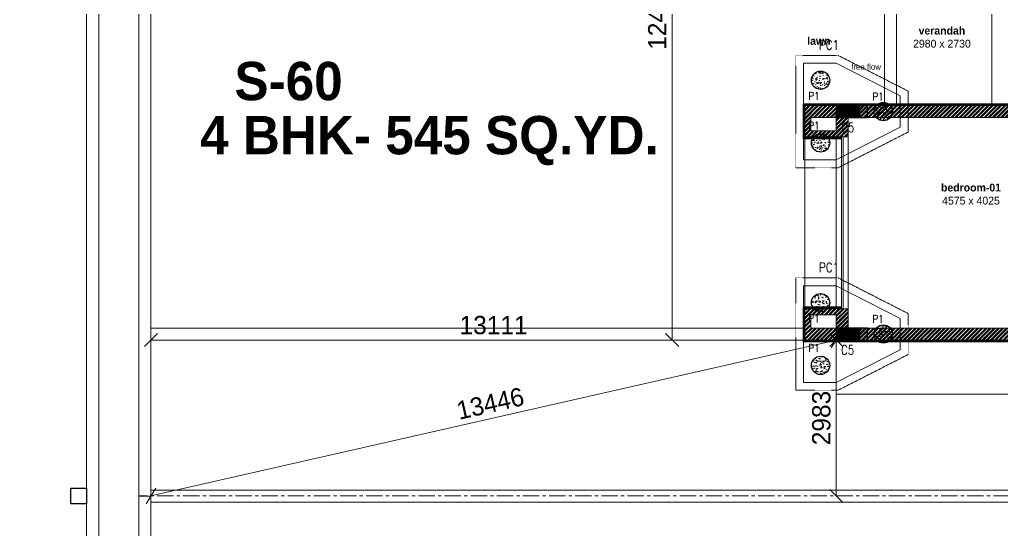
# Model space of a CAD drawing. Header units: metres. Extents: x 5205117 to 5948571, y 646915 to 1143748.
# Drawn here: x 5667906 to 5686707, y 805580 to 815349 of the extents above; entities that cross this region are included whole.
import ezdxf

# ---------------------------------------------------------------- set-up
doc = ezdxf.new("R2010")
doc.units = ezdxf.units.M
doc.header["$MEASUREMENT"] = 0
doc.header["$PDMODE"] = 35
doc.header["$PDSIZE"] = 10
for name, pattern in [('CENTER', [2, 1.25, -0.25, 0.25, -0.25]), ('DASHED', [0.75, 0.5, -0.25]), ('DOT2', [0.125, 0, -0.125]), ('HIDDEN', [0.375, 0.25, -0.125])]:
    doc.linetypes.add(name, pattern=pattern)
doc.layers.get('0').update_dxf_attribs({"color": 1, "linetype": 'DASHED', "lineweight": 30})
for name, color, linetype, lineweight in [('A -Text-2', 203, 'Continuous', 0), ('A-Center line', 1, 'CENTER', 9), ('A-Elevation 1', 4, 'Continuous', 13), ('A-Elevation 2', 163, 'Continuous', 9), ('A-Elevation 3', 251, 'Continuous', 5), ('A-R.C.C.', 190, 'Continuous', 30), ('dim start point', 10, 'Continuous', 0), ('PLOT', 7, 'Continuous', 5), ('road', 7, 'Continuous', 9), ('road ht', 8, 'Continuous', 5), ('S-COLUMN & WALL', 5, 'Continuous', 30), ('S-COLUMN_H', 250, 'Continuous', 0), ('S-FOUND-EXCAVATION', 253, 'HIDDEN', 0), ('S-FOUND-FOOTING', 7, 'Continuous', 15), ('S-PILE', 96, 'Continuous', 30), ('S-TEXT COL.', 1, 'Continuous', 0), ('S-TEXT PILE', 7, 'Continuous', 0)]:
    doc.layers.add(name, color=color, linetype=linetype, lineweight=lineweight)
doc.layers.add('A-GF', color=8, linetype='Continuous', lineweight=0, transparency=0.5)
doc.styles.add('CENTURY GOTHIC', font='GOTHIC.TTF')
doc.styles.add('SETU 1', font='romans.shx', dxfattribs={"width": 0.8})
doc.styles.get("Standard").update_dxf_attribs({"font": 'GOTHIC.TTF'})
doc.dimstyles.get("Standard").update_dxf_attribs({"dimtxt": 2, "dimasz": 1, "dimexe": 0, "dimexo": 0, "dimgap": 0.1, "dimtad": 1, "dimdsep": 46, "dimtxsty": 'Standard', "dimblk": 'OBLIQUE', "dimcen": 0.1, "dimclrd": 256, "dimclre": 256, "dimclrt": 256, "dimadec": 0, "dimazin": 0, "dimtfac": 1, "dimtofl": 0, "dimtmove": 1, "dimatfit": 2, "dimldrblk": 'OPEN90', "dimfxl": 1, "dimtolj": 1, "dimtzin": 0, "dimlwd": -1, "dimlwe": -1, "dimarcsym": 0})

# ---------------------------------------------------------------- blocks, each defined once
blk = doc.blocks.new('A$C25B54C7F')
at = {"layer": 'A-Elevation 1', "ltscale": 5}
blk.add_line((157293.5764721159, 3857.986869927496), (157293.5771468963, 4087.986869929358), dxfattribs=at)
blk.add_lwpolyline([(172483.5764722191, 4087.986869929358), (142103.5754959909, 4087.986869929358), (142103.5741464307, 3857.986869927496), (172483.5764722191, 3857.986869927496)], close=True, dxfattribs=at)
at = {"layer": 'A-Elevation 2', "ltscale": 5}
for p, q in [((157178.5764721166, -5.735138300806284), (157178.5764721159, 3857.986869921908)), ((157408.5764721166, -5.735138300806284), (157408.5764721159, 3857.986869921908))]:
    blk.add_line(p, q, dxfattribs=at)
at = {"layer": 'A-Elevation 3'}
for points in [[(172483.5764721151, 4087.986869929358), (172483.5764721151, 15187.98686992005), (171273.5764721154, 15187.98686992005), (171273.5764721154, 5087.986869929358), (143313.5764721159, 5087.986869929358), (143313.5764721159, 15187.98686992005), (142103.5764721161, 15187.98686992005), (142103.5764721161, 4087.986869929358)], [(172253.5764721151, 4087.986869929358), (172253.5764721151, 14957.98686992191), (171503.5764721154, 14957.98686992191), (171503.5764721154, 4857.986869927496), (143083.5764721159, 4857.986869927496), (143083.5764721159, 14957.98686992191), (142333.5764721159, 14957.98686992191), (142333.5764721159, 4087.986869929358)]]:
    blk.add_lwpolyline(points, dxfattribs=at)
at = {"layer": 'A-R.C.C.', "ltscale": 5}
blk.add_lwpolyline([(157143.5764721157, 5087.986869929358), (157143.5764721157, 5387.986869929358), (157443.5764721156, 5387.986869929358), (157443.5764721156, 5087.986869929358)], close=True, dxfattribs=at)
blk = doc.blocks.new('P2')
at = {"layer": 'S-PILE', "lineweight": 0}
h = blk.add_hatch(dxfattribs=at)
h.set_pattern_fill('AR-CONC', color=256, scale=20)
h.set_pattern_definition([(49.99999999999999, (0, 0), (143.4520365201507, -12.55042699651902), [15, -165]), (355, (0, 0), (-27.7502667226, 150.4384267400024), [12, -132]), (100.45144446, (11.9543362, -1.0458688), (115.7017693454224, 137.8879981937259), [12.7480384, -140.2284224]), (46.18420000000001, (0, 40), (213.4482661343145, -33.10385615861531), [22.5, -247.5]), (96.63563549, (17.787349, 37.2413386), (186.9323891348457, 194.8237201549101), [19.1220684, -210.342752]), (351.1841639899999, (0, 40), (186.9323890109546, 194.823720053998), [18, -198.0000002]), (21, (20, 30), (119.3814104236923, -80.52377813306776), [15, -165]), (326.0000000000001, (20, 30), (48.66306638431634, 145.0300090093706), [12, -132]), (71.45144474, (29.9484508, 23.2896852), (168.0444753459942, 64.50623056127077), [12.748038, -140.2284224]), (37.50000000000001, (0, 0), (2.431971063458134, 66.5787707662623), [0, -130.4, 0, -134, 0, -132.5]), (7.499999999999999, (0, 0), (52.61390748842972, 78.88234237647205), [0, -76.39999999999999, 0, -127.4, 0, -50.5]), (327.5, (-44.6, 0), (106.7644872344818, -4.510974346875951), [0, -50, 0, -156, 0, -207]), (317.5, (-64.6, 0), (116.6372338684772, 20.02099646646354), [0, -65, 0, -103.6, 0, -147])])
edge = h.paths.add_edge_path()
edge.add_arc((0, 0), 175, 0, 360)
at = {"layer": 'S-PILE'}
blk.add_circle((0, 0), 175, dxfattribs=at)
blk = doc.blocks.new('_Oblique')
at = {"color": 0, "linetype": 'ByBlock', "lineweight": -2}
blk.add_line((-0.5, -0.5), (0.5, 0.5), dxfattribs=at)
blk = doc.blocks.new('*D266')
at = {"layer": 'Defpoints', "color": 0, "ltscale": 5, "transparency": 16777216}
for p in [(5683528.693550555, 809220.2669085833), (5683528.693550559, 806237.5943430507), (5683564.304656968, 806237.5943430507)]:
    blk.add_point(p, dxfattribs=at)
at = {"layer": 'dim start point', "linetype": 'DOT2', "ltscale": 5, "transparency": 16777216}
for p, q in [((5683528.693550555, 809220.2669085833), (5683528.693550559, 809220.2669085833)), ((5683564.304656968, 806237.5943430507), (5683528.693550559, 806237.5943430507))]:
    blk.add_line(p, q, dxfattribs=at)
at = {"layer": 'dim start point', "color": 1, "ltscale": 5, "transparency": 16777216}
blk.add_line((5683528.693550559, 809220.2669085833), (5683528.693550559, 806237.5943430507), dxfattribs=at)
at = {"layer": 'dim start point', "color": 1, "ltscale": 5, "transparency": 16777216, "xscale": 250, "yscale": 250, "zscale": 250}
for p, rotation in [((5683528.693550559, 809220.2669085833), 90), ((5683528.693550559, 806237.5943430507), 270)]:
    blk.add_blockref('_Oblique', p, dxfattribs=dict(at, rotation=rotation))
at = {"layer": 'dim start point', "color": 1, "ltscale": 5, "transparency": 16777216, "insert": (5683244.890015548, 807728.9306258152), "char_height": 350, "attachment_point": 5, "rotation": 90}
blk.add_mtext('\\A1;2983', dxfattribs=at)
blk = doc.blocks.new('_Open90')
at = {"color": 0, "linetype": 'ByBlock', "lineweight": -2}
for p, q in [((0, 0), (-1, 0)), ((-0.5, 0.5), (0, 0)), ((0, 0), (-0.5, -0.5))]:
    blk.add_line(p, q, dxfattribs=at)
blk = doc.blocks.new('*D267')
at = {"layer": 'Defpoints', "color": 0, "ltscale": 5, "transparency": 16777216}
for p in [(5683528.693550557, 809220.2669085818), (5670418.086503473, 806237.59434305), (5670418.086503473, 806237.5943430502)]:
    blk.add_point(p, dxfattribs=at)
at = {"layer": 'road ht', "color": 1, "ltscale": 5, "transparency": 16777216}
blk.add_line((5683528.693550557, 809220.2669085818), (5670418.086503473, 806237.5943430502), dxfattribs=at)
at = {"layer": 'road ht', "linetype": 'DOT2', "ltscale": 5, "transparency": 16777216}
blk.add_line((5670418.086503473, 806237.59434305), (5670418.086503473, 806237.5943430502), dxfattribs=at)
at = {"layer": 'road ht', "color": 1, "ltscale": 5, "transparency": 16777216, "xscale": 250, "yscale": 250, "zscale": 250}
for p, rotation in [((5683528.693550557, 809220.2669085818), 12.81668696617221), ((5670418.086503473, 806237.5943430502), 192.8166869661723)]:
    blk.add_blockref('_Oblique', p, dxfattribs=dict(at, rotation=rotation))
at = {"layer": 'road ht', "color": 1, "ltscale": 5, "transparency": 16777216, "insert": (5676910.433181277, 808005.6631357585), "char_height": 350, "attachment_point": 5, "rotation": 12.81668696617225}
blk.add_mtext('\\A1;13446', dxfattribs=at)
blk = doc.blocks.new('*D268')
at = {"layer": 'Defpoints', "color": 0, "ltscale": 5, "transparency": 16777216}
for p in [(5670418.086503474, 809367.5541233638), (5670418.086503474, 809220.2669085817), (5683528.693550553, 809367.5541233638)]:
    blk.add_point(p, dxfattribs=at)
at = {"layer": 'road ht', "linetype": 'DOT2', "ltscale": 5, "transparency": 16777216}
for p, q in [((5670418.086503474, 809367.5541233638), (5670418.086503474, 809220.2669085817)), ((5683528.693550553, 809367.5541233638), (5683528.693550553, 809220.2669085817))]:
    blk.add_line(p, q, dxfattribs=at)
at = {"layer": 'road ht', "color": 1, "ltscale": 5, "transparency": 16777216}
blk.add_line((5683528.693550553, 809220.2669085817), (5670418.086503474, 809220.2669085817), dxfattribs=at)
at = {"layer": 'road ht', "color": 1, "ltscale": 5, "transparency": 16777216, "xscale": 250, "yscale": 250, "zscale": 250, "rotation": 180}
blk.add_blockref('_Oblique', (5670418.086503474, 809220.2669085817), dxfattribs=at)
at = {"layer": 'road ht', "color": 1, "ltscale": 5, "transparency": 16777216, "xscale": 250, "yscale": 250, "zscale": 250}
blk.add_blockref('_Oblique', (5683528.693550553, 809220.2669085817), dxfattribs=at)
at = {"layer": 'road ht', "color": 1, "ltscale": 5, "transparency": 16777216, "insert": (5676973.390027014, 809504.0704435919), "char_height": 350, "attachment_point": 5}
blk.add_mtext('\\A1;13111', dxfattribs=at)
blk = doc.blocks.new('*D272')
at = {"layer": 'Defpoints', "color": 0, "ltscale": 5, "transparency": 16777216}
for p in [(5683528.693550553, 809293.9105159728), (5710283.693550553, 809370.2669085823), (5710283.693550553, 808184.6789096133)]:
    blk.add_point(p, dxfattribs=at)
at = {"layer": 'road ht', "linetype": 'DOT2', "ltscale": 5, "transparency": 16777216}
for p, q in [((5683528.693550553, 809293.9105159728), (5683528.693550553, 808184.6789096133)), ((5710283.693550553, 809370.2669085823), (5710283.693550553, 808184.6789096133))]:
    blk.add_line(p, q, dxfattribs=at)
at = {"layer": 'road ht', "ltscale": 5, "transparency": 16777216}
blk.add_line((5683528.693550553, 808184.6789096133), (5710283.693550553, 808184.6789096133), dxfattribs=at)
at = {"layer": 'road ht', "ltscale": 5, "transparency": 16777216, "rotation": 180}
blk.add_blockref('_Oblique', (5683528.693550553, 808184.6789096133), dxfattribs=at)
at = {"layer": 'road ht', "ltscale": 5, "transparency": 16777216}
blk.add_blockref('_Oblique', (5710283.693550553, 808184.6789096133), dxfattribs=at)
at = {"layer": 'road ht', "ltscale": 5, "transparency": 16777216, "insert": (5696906.193550553, 808289.8095010477), "char_height": 200, "attachment_point": 5}
blk.add_mtext('\\A1;26755', dxfattribs=at)
blk = doc.blocks.new('*D314')
at = {"layer": 'Defpoints', "color": 0, "ltscale": 5, "transparency": 16777216}
for p in [(5679084.782002391, 821625.2669085821), (5680390.531784695, 821625.2669085821), (5679084.782002391, 809220.2669085822)]:
    blk.add_point(p, dxfattribs=at)
at = {"layer": 'road ht', "linetype": 'DOT2', "ltscale": 5, "transparency": 16777216}
for p, q in [((5679084.782002391, 821625.2669085821), (5680390.531784695, 821625.2669085821)), ((5679084.782002391, 809220.2669085822), (5680390.531784695, 809220.2669085822))]:
    blk.add_line(p, q, dxfattribs=at)
at = {"layer": 'road ht', "color": 1, "ltscale": 5, "transparency": 16777216}
blk.add_line((5680390.531784695, 809220.2669085822), (5680390.531784695, 821625.2669085821), dxfattribs=at)
at = {"layer": 'road ht', "color": 1, "ltscale": 5, "transparency": 16777216, "xscale": 250, "yscale": 250, "zscale": 250}
for p, rotation in [((5680390.531784695, 821625.2669085821), 90), ((5680390.531784695, 809220.2669085822), 270)]:
    blk.add_blockref('_Oblique', p, dxfattribs=dict(at, rotation=rotation))
at = {"layer": 'road ht', "color": 1, "ltscale": 5, "transparency": 16777216, "insert": (5680106.728249684, 815422.7669085803), "char_height": 350, "attachment_point": 5, "rotation": 90}
blk.add_mtext('\\A1;12405', dxfattribs=at)

msp = doc.modelspace()

# ---------------------------------------------------------------- hatches: boundary and pattern name
at = {"layer": 'A-GF', "ltscale": 5}
h = msp.add_hatch(dxfattribs=at)
h.set_pattern_fill('ANSI32', color=256, scale=150)
h.set_pattern_definition([(45, (2381980.782395632, 499763.4605104462), (-39.77475644174329, 39.7747564417433), []), (45, (2382007.298899882, 499763.4605104462), (-39.77475644174329, 39.7747564417433), [])])
h.paths.add_polyline_path([(5713728.693550553, 818510.2669085816), (5708828.693550552, 818510.2669085817), (5708828.693550552, 817910.2669085817), (5713728.693550553, 817910.2669085816)])
h.paths.add_polyline_path([(5709058.693550552, 818280.2669085817), (5709058.693550552, 818140.2669085817), (5713498.693550553, 818140.2669085816), (5713498.693550553, 818280.2669085816)], flags=16)
h.paths.add_polyline_path([(5710768.693550553, 813220.2669085817), (5710283.693550553, 813220.2669085817), (5710283.693550553, 813475.2669085817), (5710768.693550553, 813475.2669085817)], flags=16)
h.paths.add_polyline_path([(5708298.693550552, 818280.2669085817), (5701273.693550552, 818280.2669085817), (5701273.693550553, 819525.2669085816), (5701503.693550553, 819525.2669085816), (5701503.693550552, 818510.2669085817), (5704338.693550552, 818510.2669085816), (5704338.693550553, 819525.2669085816), (5704938.693550553, 819525.2669085816), (5704938.693550552, 818510.2669085817), (5708528.693550552, 818510.2669085817), (5708528.693550552, 817910.2669085817), (5708298.693550552, 817910.2669085817)])
h.paths.add_polyline_path([(5698318.693550552, 818510.2669085817), (5698318.693550552, 816435.2669085817), (5699148.693550552, 816435.2669085817), (5699148.693550552, 818510.2669085817)])
h.paths.add_polyline_path([(5698918.693550552, 816550.2669085817), (5698918.693550552, 818280.2669085817), (5698433.693550552, 818280.2669085817), (5698433.693550552, 816550.2669085817)], flags=16)
h.paths.add_polyline_path([(5710768.693550553, 809705.2669085815), (5710283.693550553, 809705.2669085815), (5710283.693550553, 809450.2669085815), (5710768.693550553, 809450.2669085815)], flags=16)
h.paths.add_polyline_path([(5710053.693550553, 813105.2669085817), (5710883.693550553, 813105.2669085817), (5710883.693550553, 813705.2669085817), (5707848.693550553, 813705.2669085817), (5707848.693550553, 813475.2669085817), (5710053.693550553, 813475.2669085817)])
h.paths.add_polyline_path([(5701273.693550552, 821395.2669085816), (5698548.693550552, 821395.2669085816), (5698548.693550552, 821140.2669085816), (5701273.693550552, 821140.2669085816)], flags=16)
h.paths.add_polyline_path([(5704823.693550552, 818510.2669085817), (5704823.693550553, 819295.2669085816), (5704568.693550553, 819295.2669085816), (5704568.693550552, 818510.2669085817)], flags=16)
h.paths.add_polyline_path([(5704938.693550552, 821625.2669085816), (5704938.693550552, 821025.2669085816), (5704338.693550552, 821025.2669085816), (5704338.693550552, 821625.2669085816)])
h.paths.add_polyline_path([(5690388.693550552, 821140.2669085816), (5690388.693550552, 821395.2669085816), (5689903.693550552, 821395.2669085816), (5689903.693550552, 821140.2669085816)], flags=16)
h.paths.add_polyline_path([(5690618.693550552, 818510.2669085817), (5690618.693550552, 816435.2669085817), (5689788.693550552, 816435.2669085817), (5689788.693550552, 818510.2669085817)])
h.paths.add_polyline_path([(5690018.693550552, 816550.2669085817), (5690018.693550552, 818280.2669085817), (5690503.693550552, 818280.2669085817), (5690503.693550552, 816550.2669085817)], flags=16)
h.paths.add_polyline_path([(5682233.693550552, 817035.2669085817), (5681403.693550552, 817035.2669085817), (5681403.693550552, 816435.2669085817), (5688563.693550552, 816435.2669085817), (5688563.693550552, 816665.2669085817), (5682233.693550552, 816665.2669085817)])
h.paths.add_polyline_path([(5688563.693550552, 813705.2669085817), (5682928.693550552, 813705.2669085817), (5682928.693550552, 813105.2669085817), (5683758.693550552, 813105.2669085817), (5683758.693550552, 813475.2669085817), (5688563.693550552, 813475.2669085817)])
h.paths.add_polyline_path([(5683043.693550552, 813220.2669085817), (5683043.693550552, 813475.2669085817), (5683528.693550552, 813475.2669085817), (5683528.693550552, 813220.2669085817)], flags=16)
h.paths.add_polyline_path([(5683528.693550552, 809450.2669085817), (5683528.693550552, 809705.2669085817), (5683043.693550552, 809705.2669085817), (5683043.693550552, 809450.2669085817)], flags=16)
h.paths.add_polyline_path([(5710883.693550553, 809220.2669085732), (5704708.693550552, 809220.2669085803), (5704708.693550553, 809935.2669085818), (5704938.693550553, 809935.2669085818), (5704938.693550552, 809450.2669085815), (5706583.693550553, 809450.2669085811), (5706583.693550553, 809935.2669085815), (5706698.693550553, 809935.2669085815), (5706698.693550553, 809450.2669085811), (5710053.693550553, 809450.2669085815), (5710053.693550553, 809820.2669085815), (5710883.693550553, 809820.2669085815)])
h.paths.add_polyline_path([(5703658.693550552, 809935.2669085815), (5703658.693550552, 809220.2669085815), (5702503.693550552, 809220.2669085815), (5702503.693550552, 809935.2669085815), (5702618.693550551, 809935.2669085815), (5702618.693550552, 809450.2669085801), (5703543.693550551, 809450.2669085814), (5703543.693550552, 809935.2669085815)], flags=17)
h.paths.add_polyline_path([(5701503.693550552, 821625.2669085816), (5698318.693550552, 821625.2669085814), (5698318.693550552, 821255.2669085816), (5690618.693550552, 821255.2669085816), (5690618.693550552, 821625.2669085816), (5681403.693550552, 821625.2669085816), (5681403.693550552, 821025.2669085816), (5682233.693550552, 821025.2669085816), (5682233.693550552, 821395.2669085816), (5689788.693550552, 821395.2669085816), (5689788.693550552, 821025.2669085816), (5701503.693550552, 821025.2669085816)])
h.paths.add_polyline_path([(5682003.693550552, 821395.2669085816), (5682003.693550552, 821140.2669085816), (5681518.693550552, 821140.2669085816), (5681518.693550552, 821395.2669085816)], flags=16)
h.paths.add_polyline_path([(5682003.693550552, 816665.2669085817), (5682003.693550552, 816920.2669085817), (5681518.693550552, 816920.2669085817), (5681518.693550552, 816665.2669085817)], flags=16)
h.paths.add_polyline_path([(5704568.693550552, 821395.2669085816), (5704568.693550552, 821140.2669085816), (5704823.693550552, 821140.2669085816), (5704823.693550552, 821395.2669085816)], flags=16)
h.paths.add_polyline_path([(5706583.693550553, 812200.2669085774), (5706583.693550553, 813475.2669085826), (5706098.693550553, 813475.2669085826), (5706098.693550553, 813705.2669085817), (5706698.693550553, 813705.2669085817), (5706698.693550553, 810835.2669085815), (5706583.693550553, 810835.2669085815), (5706583.693550553, 812085.2669085774), (5702618.693550553, 812085.2669085775), (5702618.693550553, 812200.2669085771)])
h.paths.add_polyline_path([(5698433.693550552, 813475.2669085821), (5700098.693550552, 813475.2669085817), (5700098.693550553, 811775.2669085818), (5698318.693550554, 811775.2669085818), (5698318.693550552, 809220.2669085815), (5699148.693550551, 809220.2669085815), (5699148.693550552, 809935.2669085815), (5698433.693550552, 809935.2669085815), (5698433.693550553, 811660.2669085818), (5700098.693550553, 811660.2669085818), (5700098.693550552, 810785.2669085815), (5700213.693550552, 810785.2669085815), (5700213.693550552, 813475.2669085817), (5702503.693550552, 813475.2669085817), (5702503.693550552, 810835.2669085815), (5702618.693550552, 810835.2669085815), (5702618.693550552, 813475.2669085816), (5704823.693550553, 813475.2669085815), (5704823.693550551, 813050.2669085755), (5704938.693550551, 813050.2669085755), (5704938.693550553, 813475.2669085815), (5704938.693550553, 813475.2669085822), (5704938.693550553, 813705.2669085822), (5698318.693550552, 813705.2669085817), (5698318.693550554, 812675.2669085817), (5698433.693550553, 812675.2669085817)])
h.paths.add_polyline_path([(5698548.693550552, 809450.2669085815), (5699033.693550552, 809450.2669085815), (5699033.693550552, 809820.2669085815), (5698548.693550552, 809820.2669085814)], flags=16)
h.paths.add_polyline_path([(5699748.693550552, 809820.2669085815), (5700213.693550552, 809820.2669085815), (5700213.693550552, 809935.2669085815), (5699748.693550552, 809935.2669085815)], flags=17)
h.paths.add_polyline_path([(5688873.693550552, 812250.2669085814), (5688333.693550555, 812250.2669085814), (5688333.693550552, 809450.2669085817), (5683758.693550552, 809450.2669085817), (5683758.693550552, 809820.2669085817), (5682928.693550552, 809820.2669085817), (5682928.693550552, 809220.2669085817), (5689048.693550552, 809220.2669085817), (5689048.693550552, 809450.2669085817), (5688448.693550552, 809450.2669085817), (5688448.693550555, 812135.2669085816), (5688873.693550552, 812135.2669085816)])
h.paths.add_polyline_path([(5689723.693550552, 812250.2669085816), (5689723.693550552, 812135.2669085816), (5690503.693550552, 812135.2669085816), (5690503.693550552, 809450.2669085817), (5689648.693550552, 809450.2669085817), (5689648.693550552, 809220.2669098482), (5690618.693550552, 809220.2669085817), (5690618.693550552, 813705.2669085817), (5689788.693550552, 813705.2669085817), (5689788.693550552, 813475.2669085817), (5690388.693550552, 813475.2669085817), (5690388.693550552, 812250.2669085816)])
at = {"layer": 'A-GF', "ltscale": 100}
h = msp.add_hatch(dxfattribs=at)
h.set_pattern_fill('ANSI31', color=256, scale=75, angle=-5.088887490341627e-14)
h.set_pattern_definition([(44.99999999999992, (2002455.084161891, 444907.4846533008), (-6.629126073623877, 6.629126073623889), [])])
h.paths.add_polyline_path([(5683528.693550552, 813475.2669085823), (5683528.693550552, 813705.2669085823), (5683978.693550552, 813705.2669085822), (5683978.693550552, 813475.2669085822)])
h = msp.add_hatch(dxfattribs=at)
h.set_pattern_fill('ANSI31', color=256, scale=75, angle=-5.088887490341627e-14)
h.set_pattern_definition([(44.99999999999992, (2002005.084161891, 444907.4846533007), (-6.629126073623877, 6.629126073623889), [])])
h.paths.add_polyline_path([(5683528.693550553, 809220.2669085822), (5683528.693550553, 809450.2669085822), (5683978.693550553, 809450.2669085822), (5683978.693550553, 809220.2669085822)])
at = {"layer": 'S-COLUMN_H'}
h = msp.add_hatch(color=256, dxfattribs=at)
h.dxf.hatch_style = 1
h.paths.add_polyline_path([(5683528.693550553, 813705.2669047682), (5683528.693550553, 813475.2669047682), (5684128.693550553, 813475.2669047682), (5684128.693550553, 813705.2669047682)])
h = msp.add_hatch(color=256, dxfattribs=at)
h.dxf.hatch_style = 1
h.paths.add_polyline_path([(5683528.693550553, 809450.2669085829), (5683528.693550553, 809220.2669085829), (5684128.693550553, 809220.2669085829), (5684128.693550553, 809450.2669085829)])

# ---------------------------------------------------------------- linework, layer by layer
at = {"layer": 'A-Center line', "ltscale": 250}
msp.add_line((5722848.693550553, 806237.5943430502), (5670188.086498704, 806237.5943430502), dxfattribs=at)
at = {"layer": 'A-GF', "ltscale": 5}
for p, q in [((5684453.664652335, 816435.2669085824), (5684453.664652335, 813705.2669085824)), ((5684453.664652335, 816435.2669085824), (5684453.664652335, 813705.2669085824)), ((5682928.693550552, 809820.2669085818), (5682928.693550552, 813105.2669085818)), ((5682928.693550552, 809820.2669085818), (5682928.693550552, 813105.2669085818)), ((5683528.693550552, 813105.2669085818), (5683528.693550552, 809820.2669085818)), ((5683628.693550552, 813105.2669085818), (5683628.693550552, 809820.2669085818)), ((5683658.693550552, 813105.2669085818), (5683658.693550552, 809820.2669085818)), ((5683758.693550552, 813105.2669085818), (5683758.693550552, 809820.2669085818))]:
    msp.add_line(p, q, dxfattribs=at)
for points in [[(5686508.679101096, 813705.2669085825), (5686508.679101096, 816435.2669085823), (5684683.664652335, 816435.2669085817), (5684683.664652335, 813705.2669085821)], [(5687533.693550554, 813722.2669085817), (5687533.693550554, 813740.2669085817), (5682893.693550552, 813740.2669085817), (5682893.693550552, 813070.2669085817), (5683628.693550552, 813070.2669085817), (5683628.693550552, 813088.2669085817), (5682911.693550552, 813088.2669085817), (5682911.693550552, 813722.2669085817), (5687533.693550554, 813722.2669085817)], [(5688563.693550552, 813705.2669085817), (5682928.693550552, 813705.2669085817), (5682928.693550552, 813105.2669085817), (5683758.693550552, 813105.2669085817), (5683758.693550552, 813475.2669085817), (5688563.693550552, 813475.2669085817)], [(5683043.693550552, 813220.2669085817), (5683043.693550552, 813475.2669085817), (5683528.693550552, 813475.2669085817), (5683528.693550552, 813220.2669085817)], [(5688873.693550552, 812250.2669085814), (5688333.693550555, 812250.2669085814), (5688333.693550552, 809450.2669085817), (5683758.693550552, 809450.2669085817), (5683758.693550552, 809820.2669085817), (5682928.693550552, 809820.2669085817), (5682928.693550552, 809220.2669085817), (5689048.693550552, 809220.2669085817), (5689048.693550552, 809450.2669085817), (5688448.693550552, 809450.2669085817), (5688448.693550555, 812135.2669085816), (5688873.693550552, 812135.2669085816)], [(5683628.693550552, 809855.2669085817), (5683628.693550552, 809837.2669085817), (5682911.693550552, 809837.2669085817), (5682911.693550552, 809203.2669085817), (5689065.693550552, 809203.2669085817), (5689065.693550552, 809377.7669085823), (5689083.693550552, 809377.7669085823), (5689083.693550552, 809185.2669085817), (5682893.693550552, 809185.2669085817), (5682893.693550552, 809855.2669085817)], [(5683528.693550552, 809450.2669085817), (5683528.693550552, 809705.2669085817), (5683043.693550552, 809705.2669085817), (5683043.693550552, 809450.2669085817)]]:
    msp.add_lwpolyline(points, close=True, dxfattribs=at)
at = {"layer": 'A-GF', "ltscale": 5, "flags": 128}
for points in [[(5683528.693550552, 813705.2669085823), (5683528.693550552, 813475.2669085823), (5683978.693550552, 813475.2669085822), (5683978.693550552, 813705.2669085822)], [(5683528.693550553, 809450.2669085822), (5683528.693550553, 809220.2669085822), (5683978.693550553, 809220.2669085822), (5683978.693550553, 809450.2669085822)]]:
    msp.add_lwpolyline(points, close=True, dxfattribs=at)
at = {"layer": 'PLOT', "ltscale": 0.5}
for p, q in [((5670418.086503477, 806350.2669085826), (5722618.693550553, 806350.2669085826)), ((5670418.086503477, 806120.2669085828), (5722848.693550556, 806120.2669085828))]:
    msp.add_line(p, q, dxfattribs=at)
at = {"layer": 'road', "ltscale": 0.5}
msp.add_line((5670188.086498704, 787737.5943431694), (5670188.086498704, 824737.5943430502), dxfattribs=at)
at = {"layer": 'road ht', "transparency": 33554559}
for p, q in [((5682928.693550552, 809450.2669085822), (5670418.086503474, 809450.2669085822)), ((5682928.693550552, 809220.2669085817), (5670418.086503474, 809220.2669085817))]:
    msp.add_line(p, q, dxfattribs=at)
at = {"layer": 'S-COLUMN & WALL', "color": 5}
for points in [[(5683528.693550553, 813705.2669047682), (5683528.693550553, 813475.2669047682), (5684128.693550553, 813475.2669047682), (5684128.693550553, 813705.2669047682)], [(5683528.693550553, 809450.2669085829), (5683528.693550553, 809220.2669085829), (5684128.693550553, 809220.2669085829), (5684128.693550553, 809450.2669085829)]]:
    msp.add_lwpolyline(points, close=True, dxfattribs=at)
at = {"layer": 'S-FOUND-EXCAVATION'}
for points in [[(5682753.693475953, 812515.2669212511), (5683564.103721446, 812515.2669212511), (5684903.693475953, 813197.5618103923), (5684903.693475953, 813982.9720036803), (5683564.10372285, 814665.266921251), (5682753.693475953, 814665.266921251)], [(5682753.693475954, 808260.2669212505), (5683564.103721447, 808260.2669212505), (5684903.693475954, 808942.5618103917), (5684903.693475954, 809727.9720036797), (5683564.103722851, 810410.2669212504), (5682753.693475954, 810410.2669212504)]]:
    msp.add_lwpolyline(points, close=True, dxfattribs=at)
at = {"layer": 'S-FOUND-FOOTING', "color": 1}
for points in [[(5682903.693475953, 812665.2669212511), (5683528.693524249, 812665.2669212511), (5684753.693475953, 813290.266907955), (5684753.693475953, 813890.266907955), (5683528.693524249, 814515.266921251), (5682903.693475953, 814515.266921251), (5682903.693475953, 812665.2669212511)], [(5682903.693475954, 808410.2669212505), (5683528.693524249, 808410.2669212505), (5684753.693475954, 809035.2669079545), (5684753.693475954, 809635.2669079545), (5683528.693524249, 810260.2669212504), (5682903.693475954, 810260.2669212504), (5682903.693475954, 808410.2669212505)]]:
    msp.add_lwpolyline(points, dxfattribs=at)

# ---------------------------------------------------------------- block references
at = {"ltscale": 5, "rotation": 90}
msp.add_blockref('A$C25B54C7F', (5674276.073373403, 648941.6904364664), dxfattribs=at)
at = {"layer": 'S-PILE', "rotation": 270}
for p in [(5683228.829902525, 814190.2669131019), (5684428.693524249, 813590.266907955), (5683228.829902524, 812990.2669131019), (5683228.829902526, 809935.2669131013), (5684428.693524249, 809335.2669079545), (5683228.829902526, 808735.2669131013)]:
    msp.add_blockref('P2', p, dxfattribs=at)

# ---------------------------------------------------------------- texts
at = {"layer": 'A -Text-2', "char_height": 800, "width": 20390.39768864718, "attachment_point": 5, "style": 'CENTURY GOTHIC'}
for s, insert in [('{\\fCentury Gothic|b1|i0|c0|p34;\\H0.91667x;S-60}', (5673050.383321431, 814169.2235431679)), ('{\\fCentury Gothic|b1|i0|c0|p34;\\H0.91667x;4 BHK- 545 SQ.YD.}', (5675745.81948063, 813034.2368975257))]:
    msp.add_mtext(s, dxfattribs=dict(at, insert=insert))
at = {"layer": 'A-GF', "char_height": 150, "attachment_point": 5, "style": 'CENTURY GOTHIC'}
for s, insert, width in [('{\\fCentury Gothic|b1|i0|c0|p34;verandah\\P}2980 x 2730', (5685551.593121724, 815013.3725966186), 1134.096872875595), ('{\\fCentury Gothic|b1|i0|c0|p34;lawn}', (5683197.117379537, 814941.6988705767), 1134.096872875595), ('{\\fCentury Gothic|b1|i0|c0|p34;bedroom-01\\P}4575 x 4025', (5686107.608165318, 812011.0812769289), 1408.092747755476)]:
    msp.add_mtext(s, dxfattribs=dict(at, insert=insert, width=width))
at = {"layer": 'A-GF', "ltscale": 0.5, "insert": (5684100.170046836, 814445.3412672655, 7.602944148158678e-05), "char_height": 112.5, "width": 1217.746346023114, "attachment_point": 5}
msp.add_mtext('free flow', dxfattribs=at)
at = {"layer": 'S-TEXT COL.', "color": 7, "style": 'SETU 1', "width": 0.8}
for p in [(5683199.333694682, 814774.3980291222), (5683199.333694682, 810519.3980291216)]:
    msp.add_text('PC1', height=180, dxfattribs=at).set_placement(p)
at = {"layer": 'S-TEXT COL.', "color": 1, "true_color": 0xe61414, "style": 'SETU 1', "width": 0.8}
for p in [(5683621.226856619, 813195.9352797628), (5683621.226856619, 808940.9352797623)]:
    msp.add_text('C5', height=180, dxfattribs=at).set_placement(p)
at = {"layer": 'S-TEXT PILE', "style": 'SETU 1', "width": 0.8}
for p in [(5682998.149794325, 813813.7718795087), (5684224.33667778, 813802.2587115626), (5682998.149794325, 813246.7619629932), (5682998.149794327, 809558.7718795082), (5684224.336677781, 809547.258711562), (5682998.149794327, 808991.7619629926)]:
    msp.add_text('P1', height=150, dxfattribs=at).set_placement(p)

# ---------------------------------------------------------------- dimensions: what is measured, and where the dimension line sits
at = {"layer": 'dim start point', "color": 12, "ltscale": 5}
dim = msp.add_linear_dim(base=(5683528.693550559, 806237.5943430507), p1=(5683528.693550553, 809220.2669085829), p2=(5683564.304656966, 806237.5943430503), angle=90, dimstyle='Standard', override={"dimtxt": 350, "dimasz": 250, "dimgap": 100, "dimdec": 0, "dimclrd": 1, "dimclrt": 1, "dimtdec": 0, "dimfxl": 0.1}, dxfattribs=at)
dim.commit()
dim.dimension.update_dxf_attribs({"geometry": '*D266', "text_midpoint": (5683244.890015548, 807728.9306258152)})
at = {"layer": 'road ht', "color": 12, "ltscale": 5}
dim = msp.add_linear_dim(base=(5680390.531784695, 821625.2669085821), p1=(5679084.782002389, 809220.2669085817), p2=(5679084.782002389, 821625.2669085816), angle=90, dimstyle='Standard', override={"dimtxt": 350, "dimasz": 250, "dimgap": 100, "dimdec": 0, "dimclrd": 1, "dimclrt": 1, "dimtdec": 0, "dimfxl": 0.1}, dxfattribs=at)
dim.commit()
dim.dimension.update_dxf_attribs({"geometry": '*D314', "text_midpoint": (5680106.728249684, 815422.7669085803)})
for p1, p2, distance, picture, middle in [((5683528.693550553, 809367.5541233638), (5670418.086503474, 809367.5541233638), 147.287214782089, '*D268', (5676973.390027014, 809504.0704435919)), ((5683528.693550557, 809220.2669085817), (5670418.086503474, 806237.5943430502), -2.0668955465199423e-10, '*D267', (5676910.433181277, 808005.6631357585))]:
    dim = msp.add_aligned_dim(p1=p1, p2=p2, distance=distance, dimstyle='Standard', override={"dimtxt": 350, "dimasz": 250, "dimgap": 100, "dimdec": 0, "dimclrd": 1, "dimclrt": 1, "dimtdec": 0, "dimfxl": 0.1}, dxfattribs=at)
    dim.commit()
    dim.dimension.update_dxf_attribs({"geometry": picture, "text_midpoint": middle})
at = {"layer": 'road ht', "ltscale": 5}
dim = msp.add_linear_dim(base=(5710283.693550553, 808184.6789096133), p1=(5683528.693550553, 809293.9105159728), p2=(5710283.693550553, 809370.2669085823), dimstyle='Standard', override={"dimtxt": 200, "dimdec": 0, "dimtdec": 0, "dimfxl": 0.1}, dxfattribs=at)
dim.commit()
dim.dimension.update_dxf_attribs({"geometry": '*D272', "text_midpoint": (5696906.193550553, 808289.8095010477)})

doc.saveas('drawing.dxf')
